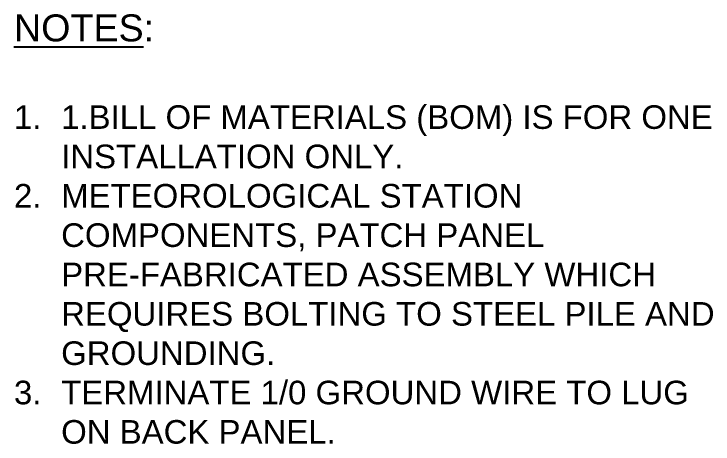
# Model space of a CAD drawing. Header units: feet. Extents: x -17 to 453, y -41 to 31.
# Drawn here: x 0.494 to 3.458, y -9.559 to -7.737 of the extents above; entities that cross this region are included whole.
import ezdxf

# ---------------------------------------------------------------- set-up
doc = ezdxf.new("R2010")
doc.units = ezdxf.units.FT
doc.header["$MEASUREMENT"] = 0
doc.layers.add('G-ANNO-TEXT', color=1, linetype='Continuous')
doc.styles.add('NEI-A', font='arial.ttf')

msp = doc.modelspace()

# ---------------------------------------------------------------- texts
at = {"layer": 'G-ANNO-TEXT', "insert": (0.4939999951310412, -7.738626251102588), "char_height": 0.1, "width": 3.050000000000001, "attachment_point": 1, "style": 'NEI-A'}
msp.add_mtext('\\A1;{\\fArial CE|b0|i0|c238|p34;\\H1.1429x;\\LNOTES\\l:\\P\\pxi-2,l2;\\Fsimplex|c0;\\H1.0208x;\\W0.8;\\P\\pt2;\\A0;\\fArial|b0|i0|c0|p34;\\H0.85714x;\\W1;1.^I1.BILL OF MATERIALS (BOM) IS FOR ONE INSTALLATION ONLY.\\P2.^IMETEOROLOGICAL STATION COMPONENTS, PATCH PANEL PRE-FABRICATED ASSEMBLY WHICH REQUIRES BOLTING TO STEEL PILE AND GROUNDING.\\P3.^ITERMINATE 1/0 GROUND WIRE TO LUG ON BACK PANEL.}', dxfattribs=at)

doc.saveas('drawing.dxf')
